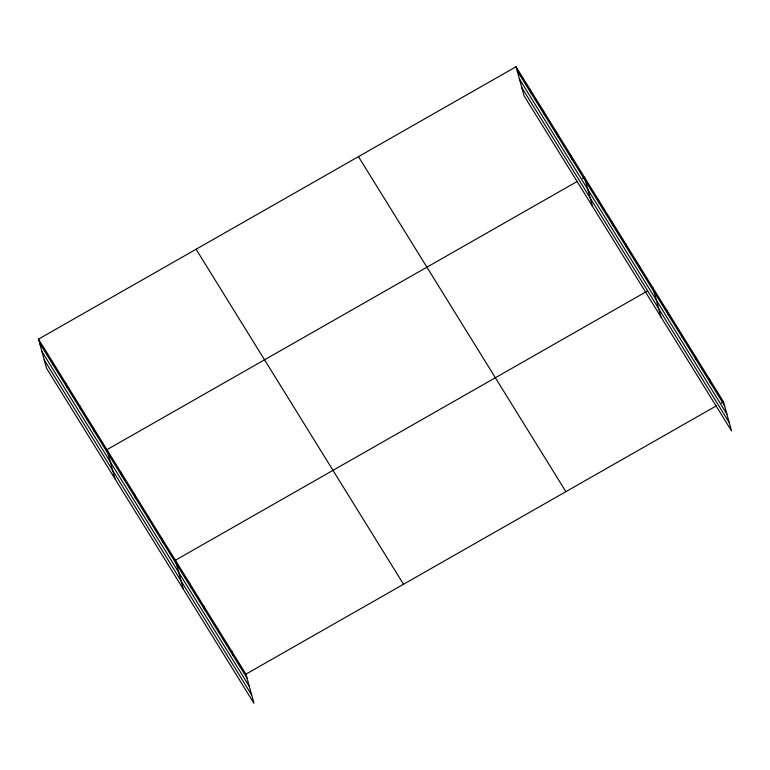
<?xml version="1.0" encoding="UTF-8"?>
<svg xmlns="http://www.w3.org/2000/svg" width="770" height="770" viewBox="0 0 770 770"><rect width="100%" height="100%" fill="white"/><g stroke="black" fill="none" stroke-linecap="round" stroke-linejoin="round"><path stroke-width="1.16" d="M38.5 339.127L245.928 674.154L253.946 703.251L46.518 368.233L38.5 339.127L516.054 66.749L723.482 401.767L731.5 430.873L524.072 95.846L516.054 66.749M577.433 181.335L106.953 449.69L114.971 478.796M582.486 178.457L584.507 177.302L592.525 206.408M646.896 291.32L175.396 560.242L183.414 589.348M245.928 674.154L716.408 405.8M721.461 402.912L723.482 401.767M517.151 70.715L724.58 405.732M519.432 79.012L726.861 414.029M521.791 87.559L729.219 422.576M358.464 156.637L565.892 491.655M196.09 249.249L403.519 584.266M39.597 343.102L247.016 678.12M41.878 351.399L249.307 686.417M44.236 359.946L251.655 694.963M709.382 378.984L710.469 382.95M695.272 356.202L696.369 360.177M681.171 333.42L682.259 337.395M667.061 310.637L668.158 314.612M652.96 287.855L660.978 316.961M639.273 265.746L640.361 269.721M625.577 243.638L626.674 247.603M611.89 221.529L612.978 225.495M598.194 199.411L599.291 203.386M570.82 155.194L571.908 159.159M557.124 133.075L558.221 137.05M543.437 110.967L544.534 114.942M529.75 88.858L530.838 92.833M231.818 651.372L232.915 655.337M217.718 628.59L218.805 632.555M203.607 605.807L204.705 609.773M189.507 583.025L190.604 587M161.71 538.134L162.807 542.099M148.023 516.025L149.111 519.991M134.327 493.907L135.424 497.882M120.64 471.798L121.737 475.773M93.257 427.581L94.354 431.547M79.57 405.463L80.667 409.438M65.883 383.354L66.971 387.329M52.187 361.245L53.284 365.211"/></g></svg>
